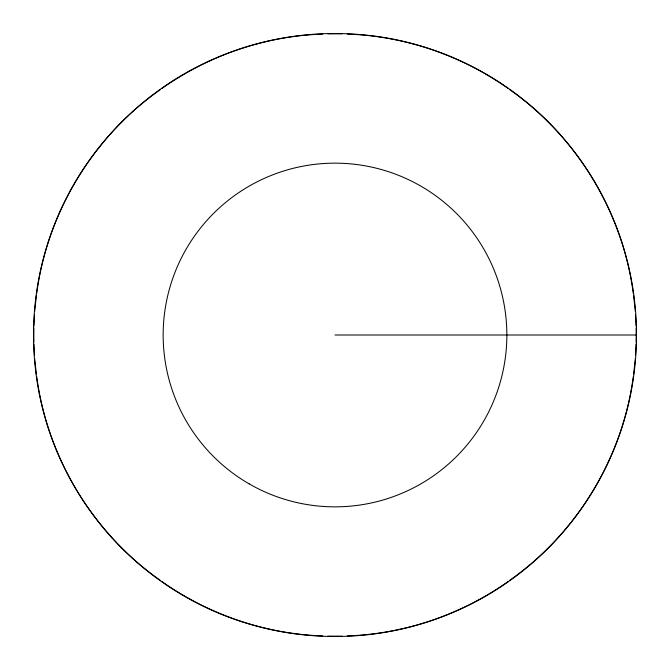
<?xml version="1.0" encoding="UTF-8"?>
<svg xmlns="http://www.w3.org/2000/svg" width="670" height="670" viewBox="0 0 670 670"><rect width="100%" height="100%" fill="white"/><g stroke="black" fill="none" stroke-linecap="round" stroke-linejoin="round"><path stroke-width="1" d="M33.852 327.865L33.852 342.135M33.952 325.829L34.497 314.624M34.647 311.567L36.44 295.37M635.353 358.433L633.552 374.63M635.503 355.376L636.048 344.171M636.148 342.135L636.148 327.865M36.741 293.351C47.369 212.382 93.256 136.697 160.113 89.797M633.259 376.649C622.631 457.618 576.744 533.303 509.887 580.203M161.755 88.582C208.596 55.392 265.353 35.987 322.772 34.103M508.245 581.418C461.404 614.616 404.647 634.013 347.228 635.905M327.865 33.852L342.135 33.852M342.135 636.148L327.865 636.148M335 335L636.5 335A301.5 301.5 0 0 1 184.25 596.107A301.5 301.5 0 0 1 184.25 73.893A301.5 301.5 0 0 1 636.5 335M347.228 34.103C404.647 35.987 461.404 55.392 508.245 88.582M322.772 635.905C265.353 634.013 208.596 614.616 161.755 581.418M509.887 89.797C576.744 136.697 622.631 212.382 633.259 293.351M160.113 580.203C93.256 533.303 47.369 457.618 36.741 376.649M633.552 295.37L635.353 311.567M36.44 374.63L34.647 358.433M635.503 314.624L636.048 325.829M33.952 344.171L34.497 355.376M249.081 483.824A171.847 171.847 0 0 0 506.847 335A171.847 171.847 0 0 0 249.081 186.176A171.847 171.847 0 0 0 249.081 483.824"/></g></svg>
